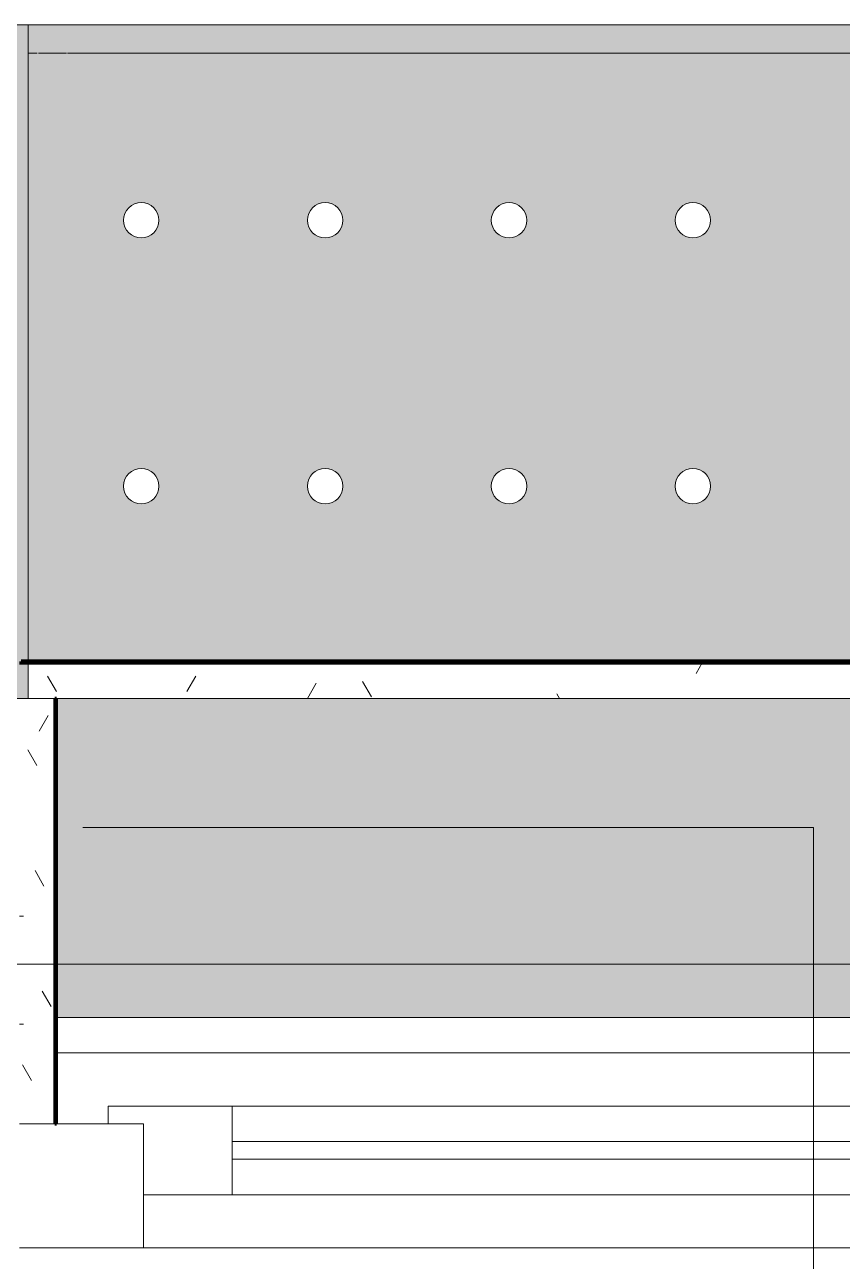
# Model space of a CAD drawing. Header units: millimetres. Extents: x 35157 to 232994, y -8553 to 29000.
# Drawn here: x 81423 to 81884, y 3432 to 4130 of the extents above; entities that cross this region are included whole.
import ezdxf

# ---------------------------------------------------------------- set-up
doc = ezdxf.new("R2010")
doc.units = ezdxf.units.MM
doc.linetypes.add('Осевая', pattern=[3175, 635, -476.25, 1587.5, -476.25])
for name, color, linetype, lineweight in [('A-GLAZ', 7, 'Continuous', 9), ('A-GLAZ-1', 7, 'Continuous', 13), ('A-WALL', 7, 'Continuous', 9), ('A-WALL-IDEN', 7, 'Continuous', 9), ('I-WALL', 7, 'Continuous', 9), ('Оси-2', 7, 'Осевая', 9)]:
    doc.layers.add(name, color=color, linetype=linetype, lineweight=lineweight)
for name, color, linetype, lineweight, true_color in [('A-WALL-1', 7, 'Continuous', 9, 0xc0c0c0), ('I-WALL-19', 7, 'Continuous', 80, 0xffd2ff), ('I-WALL-5', 7, 'Continuous', 9, 0xc0c0c0), ('I-WALL-9', 7, 'Continuous', 80, 0xff80c0), ('Знаки-1', 7, 'Continuous', 9, 0xc1bbaf), ('Знаки-3', 9, 'Continuous', 9, 0x808080), ('Знаки-4', 7, 'Continuous', 9, 0xaba79f), ('Знаки-5', 7, 'Continuous', 9, 0xd1cabb), ('Знаки-6', 7, 'Continuous', 9, 0xccc5b7), ('Знаки-7', 7, 'Continuous', 9, 0xd5cdbe), ('Знаки-8', 7, 'Continuous', 9, 0xd4ccbd)]:
    doc.layers.add(name, color=color, linetype=linetype, lineweight=lineweight, true_color=true_color)
doc.layers.add('Знаки-2', color=7, linetype='Continuous', lineweight=9, transparency=0.5)
pattern_1 = [(0, (0, 0), (121.92, 30.48), [10.058, -81.382, 10.058, -81.382, -487.68]), (0, (0, 0), (121.92, 30.48), [-182.88, 10.058, -172.822, 10.058, -81.382, -213.36]), (0, (0, 0), (121.92, 30.48), [-457.2, 10.058, -50.902, 10.058, -142.342]), (120, (45.72, 15.24), (-87.356454, 90.345817), [10.058, -81.382, 10.058, -81.382, -487.68]), (120, (45.72, 15.24), (-87.356454, 90.345817), [-182.88, 10.058, -172.822, 10.058, -81.382, -213.36]), (120, (45.72, 15.24), (-87.356454, 90.345817), [-457.2, 10.058, -50.902, 10.058, -142.342]), (240, (60.96, 76.2), (-34.563546, -120.825817), [10.058, -81.382, 10.058, -81.382, -487.68]), (240, (60.96, 76.2), (-34.563546, -120.825817), [-182.88, 10.058, -172.822, 10.058, -81.382, -213.36]), (240, (60.96, 76.2), (-34.563546, -120.825817), [-457.2, 10.058, -50.902, 10.058, -142.342])]

# ---------------------------------------------------------------- blocks, each defined once
blk = doc.blocks.new('120_Окно_СКБ_2Ст - 120_Окно_СКБ_2Ст 2700х2500 _мал створка слева_-22808065-План отделки стен 2 этажа в осях 12-23')
at = {"layer": 'A-GLAZ'}
for p, q in [((1350, -5), (-1350, -5)), ((-400, -55), (1230, -55)), ((1230, -65), (-400, -65)), ((1300, -75), (1330, -75))]:
    blk.add_line(p, q, dxfattribs=at)
at = {"layer": 'A-GLAZ-1'}
for p, q in [((1280, -75), (1280, -5)), ((1280, -5), (1350, -5)), ((1280, -35), (-450, -35)), ((1230, -85), (1230, -35)), ((1280, -75), (1280, -35)), ((1350, -75), (1280, -75)), ((1300, -75), (1280, -75)), ((1300, -85), (1300, -75)), ((-470, -85), (1300, -85)), ((1300, -85), (-470, -85))]:
    blk.add_line(p, q, dxfattribs=at)
blk = doc.blocks.new('Зашивка радиатора_ с перфорацией М4 - Зашивка радиатора_ с перфорацией М4-30943701-План отделки стен 2 этажа в осях 12-23')
at = {"layer": 'Знаки-2'}
for points in [[(1994.17, 380), (-370, 380), (-370, 200.06), (2290, 200.06), (2290, 380)], [(2305, -163.94), (-430, -163.94), (-430, -179.94), (2305, -179.94), (2305, -166.58)], [(1891.34, -163.94), (1881, -163.94), (1881.68, -179.94), (1921, -179.94), (1920.32, -163.94), (1892.34, -163.94)], [(1896, -163.94), (1881, -163.94), (1881.68, -179.94), (1921, -179.94), (1920.32, -163.94), (1898.41, -163.94)], [(1908.07, -163.94), (1891, -163.94), (1891.34, -179.94), (1911, -179.94), (1910.66, -163.94), (1909.66, -163.94)], [(1891.34, -163.94), (1891, -163.94), (1891.34, -179.94), (1911, -179.94), (1910.66, -163.94), (1892.34, -163.94)], [(1981, -163.94), (1981.68, -179.94), (2021, -179.94), (2020.32, -163.94), (1981.68, -163.94)], [(1981, -163.94), (1981.68, -179.94), (2021, -179.94), (2020.32, -163.94), (1981.68, -163.94)], [(2001, -163.94), (1991, -163.94), (1991.34, -179.94), (2011, -179.94), (2010.66, -163.94), (2003.59, -163.94)], [(1991.34, -163.94), (1991, -163.94), (1991.34, -179.94), (2011, -179.94), (2010.66, -163.94), (1992.34, -163.94)], [(2086.86, -163.94), (2081, -163.94), (2081.68, -179.94), (2121, -179.94), (2120.32, -163.94), (2091, -163.94)], [(2081, -163.94), (2081.68, -179.94), (2121, -179.94), (2120.32, -163.94), (2081.68, -163.94)], [(2091.34, -163.94), (2091, -163.94), (2091.34, -179.94), (2111, -179.94), (2110.66, -163.94), (2092.34, -163.94)], [(2093.93, -163.94), (2091, -163.94), (2091.34, -179.94), (2111, -179.94), (2110.66, -163.94), (2095.82, -163.94)], [(2206, -163.94), (2181, -163.94), (2181.71, -179.94), (2221, -179.94), (2220.32, -163.94), (2206.18, -163.94)], [(2215.14, -163.94), (2181, -163.94), (2181.71, -179.94), (2221, -179.94), (2220.32, -163.94), (2216.73, -163.94)], [(2200.18, -163.94), (2191, -164.74), (2191.34, -179.94), (2211, -179.94), (2210.66, -163.94), (2201, -163.94)], [(2192.34, -163.94), (2191, -164.74), (2191.34, -179.94), (2211, -179.94), (2210.66, -163.94), (2193.93, -163.94)]]:
    blk.add_hatch(color=256, dxfattribs=at).paths.add_polyline_path(points)
h = blk.add_hatch(color=256, dxfattribs=at)
h.paths.add_polyline_path([(1994.17, 180), (-430, 180), (-430, -179.94), (2305, -179.94), (2305, 180)])
h.paths.add_polyline_path([(2033.74, 90.35), (2038.74, 89.02), (2042.4, 85.35), (2043.74, 80.35), (2042.4, 75.35), (2038.74, 71.69), (2033.74, 70.35), (2028.74, 71.69), (2025.08, 75.35), (2023.74, 80.35), (2025.08, 85.35), (2028.74, 89.02), (2031.15, 90.01)])
h.paths.add_polyline_path([(1514.99, 90.35), (1519.99, 89.02), (1523.65, 85.35), (1524.99, 80.35), (1523.65, 75.35), (1519.99, 71.69), (1514.99, 70.35), (1509.99, 71.69), (1506.33, 75.35), (1504.99, 80.35), (1506.33, 85.35), (1509.99, 89.02), (1512.4, 90.01)])
h.paths.add_polyline_path([(2241.24, 90.35), (2246.24, 89.02), (2249.9, 85.35), (2251.24, 80.35), (2249.9, 75.35), (2246.24, 71.69), (2241.24, 70.35), (2236.24, 71.69), (2232.58, 75.35), (2231.24, 80.35), (2232.58, 85.35), (2236.24, 89.02), (2238.65, 90.01)])
h.paths.add_polyline_path([(2137.49, 90.35), (2142.49, 89.02), (2146.15, 85.35), (2147.49, 80.35), (2146.15, 75.35), (2142.49, 71.69), (2137.49, 70.35), (2132.49, 71.69), (2128.83, 75.35), (2127.49, 80.35), (2128.83, 85.35), (2132.49, 89.02), (2134.9, 90.01)])
h.paths.add_polyline_path([(1929.99, 90.35), (1934.99, 89.02), (1938.65, 85.35), (1939.99, 80.35), (1938.65, 75.35), (1934.99, 71.69), (1929.99, 70.35), (1924.99, 71.69), (1921.33, 75.35), (1919.99, 80.35), (1921.33, 85.35), (1924.99, 89.02), (1927.4, 90.01)])
h.paths.add_polyline_path([(1618.74, 90.35), (1623.74, 89.02), (1627.4, 85.35), (1628.74, 80.35), (1627.4, 75.35), (1623.74, 71.69), (1618.74, 70.35), (1613.74, 71.69), (1610.08, 75.35), (1608.74, 80.35), (1610.08, 85.35), (1613.74, 89.02), (1616.15, 90.01)])
h.paths.add_polyline_path([(1722.49, 90.35), (1727.49, 89.02), (1731.15, 85.35), (1732.49, 80.35), (1731.15, 75.35), (1727.49, 71.69), (1722.49, 70.35), (1717.49, 71.69), (1713.83, 75.35), (1712.49, 80.35), (1713.83, 85.35), (1717.49, 89.02), (1719.9, 90.01)])
h.paths.add_polyline_path([(1826.24, 90.35), (1831.24, 89.02), (1834.9, 85.35), (1836.24, 80.35), (1834.9, 75.35), (1831.24, 71.69), (1826.24, 70.35), (1821.24, 71.69), (1817.58, 75.35), (1816.24, 80.35), (1817.58, 85.35), (1821.24, 89.02), (1823.65, 90.01)])
h.paths.add_polyline_path([(788.74, 90.35), (793.74, 89.02), (797.4, 85.35), (798.74, 80.35), (797.4, 75.35), (793.74, 71.69), (788.74, 70.35), (783.74, 71.69), (780.08, 75.35), (778.74, 80.35), (780.08, 85.35), (783.74, 89.02), (786.15, 90.01)])
h.paths.add_polyline_path([(269.99, 90.35), (274.99, 89.02), (278.65, 85.35), (279.99, 80.35), (278.65, 75.35), (274.99, 71.69), (269.99, 70.35), (264.99, 71.69), (261.33, 75.35), (259.99, 80.35), (261.33, 85.35), (264.99, 89.02), (267.4, 90.01)])
h.paths.add_polyline_path([(166.24, 90.35), (171.24, 89.02), (174.9, 85.35), (176.24, 80.35), (174.9, 75.35), (171.24, 71.69), (166.24, 70.35), (161.24, 71.69), (157.58, 75.35), (156.24, 80.35), (157.58, 85.35), (161.24, 89.02), (163.65, 90.01)])
h.paths.add_polyline_path([(684.99, 90.35), (689.99, 89.02), (693.65, 85.35), (694.99, 80.35), (693.65, 75.35), (689.99, 71.69), (684.99, 70.35), (679.99, 71.69), (676.33, 75.35), (674.99, 80.35), (676.33, 85.35), (679.99, 89.02), (682.4, 90.01)])
h.paths.add_polyline_path([(581.24, 90.35), (586.24, 89.02), (589.9, 85.35), (591.24, 80.35), (589.9, 75.35), (586.24, 71.69), (581.24, 70.35), (576.24, 71.69), (572.58, 75.35), (571.24, 80.35), (572.58, 85.35), (576.24, 89.02), (578.65, 90.01)])
h.paths.add_polyline_path([(996.24, 90.35), (1001.24, 89.02), (1004.9, 85.35), (1006.24, 80.35), (1004.9, 75.35), (1001.24, 71.69), (996.24, 70.35), (991.24, 71.69), (987.58, 75.35), (986.24, 80.35), (987.58, 85.35), (991.24, 89.02), (993.65, 90.01)])
h.paths.add_polyline_path([(892.49, 90.35), (897.49, 89.02), (901.15, 85.35), (902.49, 80.35), (901.15, 75.35), (897.49, 71.69), (892.49, 70.35), (887.49, 71.69), (883.83, 75.35), (882.49, 80.35), (883.83, 85.35), (887.49, 89.02), (889.9, 90.01)])
h.paths.add_polyline_path([(477.49, 90.35), (482.49, 89.02), (486.15, 85.35), (487.49, 80.35), (486.15, 75.35), (482.49, 71.69), (477.49, 70.35), (472.49, 71.69), (468.83, 75.35), (467.49, 80.35), (468.83, 85.35), (472.49, 89.02), (474.9, 90.01)])
h.paths.add_polyline_path([(373.74, 90.35), (378.74, 89.02), (382.4, 85.35), (383.74, 80.35), (382.4, 75.35), (378.74, 71.69), (373.74, 70.35), (368.74, 71.69), (365.08, 75.35), (363.74, 80.35), (365.08, 85.35), (368.74, 89.02), (371.15, 90.01)])
h.paths.add_polyline_path([(1411.24, 90.35), (1416.24, 89.02), (1419.9, 85.35), (1421.24, 80.35), (1419.9, 75.35), (1416.24, 71.69), (1411.24, 70.35), (1406.24, 71.69), (1402.58, 75.35), (1401.24, 80.35), (1402.58, 85.35), (1406.24, 89.02), (1408.65, 90.01)])
h.paths.add_polyline_path([(1307.49, 90.35), (1312.49, 89.02), (1316.15, 85.35), (1317.49, 80.35), (1316.15, 75.35), (1312.49, 71.69), (1307.49, 70.35), (1302.49, 71.69), (1298.83, 75.35), (1297.49, 80.35), (1298.83, 85.35), (1302.49, 89.02), (1304.9, 90.01)])
h.paths.add_polyline_path([(1099.99, 90.35), (1104.99, 89.02), (1108.65, 85.35), (1109.99, 80.35), (1108.65, 75.35), (1104.99, 71.69), (1099.99, 70.35), (1094.99, 71.69), (1091.33, 75.35), (1089.99, 80.35), (1091.33, 85.35), (1094.99, 89.02), (1097.4, 90.01)])
h.paths.add_polyline_path([(1203.74, 90.35), (1208.74, 89.02), (1212.4, 85.35), (1213.74, 80.35), (1212.4, 75.35), (1208.74, 71.69), (1203.74, 70.35), (1198.74, 71.69), (1195.08, 75.35), (1193.74, 80.35), (1195.08, 85.35), (1198.74, 89.02), (1201.15, 90.01)])
h.paths.add_polyline_path([(62.49, 90.35), (67.49, 89.02), (71.15, 85.35), (72.49, 80.35), (71.15, 75.35), (67.49, 71.69), (62.49, 70.35), (57.49, 71.69), (53.83, 75.35), (52.49, 80.35), (53.83, 85.35), (57.49, 89.02), (59.9, 90.01)])
h.paths.add_polyline_path([(-248.76, 90.35), (-243.76, 89.02), (-240.1, 85.35), (-238.76, 80.35), (-240.1, 75.35), (-243.76, 71.69), (-248.76, 70.35), (-253.76, 71.69), (-257.42, 75.35), (-258.76, 80.35), (-257.42, 85.35), (-253.76, 89.02), (-251.35, 90.01)])
h.paths.add_polyline_path([(-145.01, 90.35), (-140.01, 89.02), (-136.35, 85.35), (-135.01, 80.35), (-136.35, 75.35), (-140.01, 71.69), (-145.01, 70.35), (-150.01, 71.69), (-153.67, 75.35), (-155.01, 80.35), (-153.67, 85.35), (-150.01, 89.02), (-147.6, 90.01)])
h.paths.add_polyline_path([(-41.26, 90.35), (-36.26, 89.02), (-32.6, 85.35), (-31.26, 80.35), (-32.6, 75.35), (-36.26, 71.69), (-41.26, 70.35), (-46.26, 71.69), (-49.92, 75.35), (-51.26, 80.35), (-49.92, 85.35), (-46.26, 89.02), (-43.85, 90.01)])
h.paths.add_polyline_path([(-352.51, 90.35), (-347.51, 89.02), (-343.85, 85.35), (-342.51, 80.35), (-343.85, 75.35), (-347.51, 71.69), (-352.51, 70.35), (-357.51, 71.69), (-361.17, 75.35), (-362.51, 80.35), (-361.17, 85.35), (-357.51, 89.02), (-355.1, 90.01)])
h.paths.add_polyline_path([(1411.24, -59.65), (1416.24, -60.98), (1419.9, -64.65), (1421.24, -69.65), (1419.9, -74.65), (1416.24, -78.31), (1411.24, -79.65), (1406.24, -78.31), (1402.58, -74.65), (1401.24, -69.65), (1402.58, -64.65), (1406.24, -60.98), (1408.65, -59.99)])
h.paths.add_polyline_path([(1618.74, -59.65), (1623.74, -60.98), (1627.4, -64.65), (1628.74, -69.65), (1627.4, -74.65), (1623.74, -78.31), (1618.74, -79.65), (1613.74, -78.31), (1610.08, -74.65), (1608.74, -69.65), (1610.08, -64.65), (1613.74, -60.98), (1616.15, -59.99)])
h.paths.add_polyline_path([(1826.24, -59.65), (1831.24, -60.98), (1834.9, -64.65), (1836.24, -69.65), (1834.9, -74.65), (1831.24, -78.31), (1826.24, -79.65), (1821.24, -78.31), (1817.58, -74.65), (1816.24, -69.65), (1817.58, -64.65), (1821.24, -60.98), (1823.65, -59.99)])
h.paths.add_polyline_path([(1722.49, -59.65), (1727.49, -60.98), (1731.15, -64.65), (1732.49, -69.65), (1731.15, -74.65), (1727.49, -78.31), (1722.49, -79.65), (1717.49, -78.31), (1713.83, -74.65), (1712.49, -69.65), (1713.83, -64.65), (1717.49, -60.98), (1719.9, -59.99)])
h.paths.add_polyline_path([(2241.24, -59.65), (2246.24, -60.98), (2249.9, -64.65), (2251.24, -69.65), (2249.9, -74.65), (2246.24, -78.31), (2241.24, -79.65), (2236.24, -78.31), (2232.58, -74.65), (2231.24, -69.65), (2232.58, -64.65), (2236.24, -60.98), (2238.65, -59.99)])
h.paths.add_polyline_path([(1514.99, -59.65), (1519.99, -60.98), (1523.65, -64.65), (1524.99, -69.65), (1523.65, -74.65), (1519.99, -78.31), (1514.99, -79.65), (1509.99, -78.31), (1506.33, -74.65), (1504.99, -69.65), (1506.33, -64.65), (1509.99, -60.98), (1512.4, -59.99)])
h.paths.add_polyline_path([(1929.99, -59.65), (1934.99, -60.98), (1938.65, -64.65), (1939.99, -69.65), (1938.65, -74.65), (1934.99, -78.31), (1929.99, -79.65), (1924.99, -78.31), (1921.33, -74.65), (1919.99, -69.65), (1921.33, -64.65), (1924.99, -60.98), (1927.4, -59.99)])
h.paths.add_polyline_path([(2033.74, -59.65), (2038.74, -60.98), (2042.4, -64.65), (2043.74, -69.65), (2042.4, -74.65), (2038.74, -78.31), (2033.74, -79.65), (2028.74, -78.31), (2025.08, -74.65), (2023.74, -69.65), (2025.08, -64.65), (2028.74, -60.98), (2031.15, -59.99)])
h.paths.add_polyline_path([(2137.49, -59.65), (2142.49, -60.98), (2146.15, -64.65), (2147.49, -69.65), (2146.15, -74.65), (2142.49, -78.31), (2137.49, -79.65), (2132.49, -78.31), (2128.83, -74.65), (2127.49, -69.65), (2128.83, -64.65), (2132.49, -60.98), (2134.9, -59.99)])
h.paths.add_polyline_path([(684.99, -59.65), (689.99, -60.98), (693.65, -64.65), (694.99, -69.65), (693.65, -74.65), (689.99, -78.31), (684.99, -79.65), (679.99, -78.31), (676.33, -74.65), (674.99, -69.65), (676.33, -64.65), (679.99, -60.98), (682.4, -59.99)])
h.paths.add_polyline_path([(62.49, -59.65), (67.49, -60.98), (71.15, -64.65), (72.49, -69.65), (71.15, -74.65), (67.49, -78.31), (62.49, -79.65), (57.49, -78.31), (53.83, -74.65), (52.49, -69.65), (53.83, -64.65), (57.49, -60.98), (59.9, -59.99)])
h.paths.add_polyline_path([(373.74, -59.65), (378.74, -60.98), (382.4, -64.65), (383.74, -69.65), (382.4, -74.65), (378.74, -78.31), (373.74, -79.65), (368.74, -78.31), (365.08, -74.65), (363.74, -69.65), (365.08, -64.65), (368.74, -60.98), (371.15, -59.99)])
h.paths.add_polyline_path([(1203.74, -59.65), (1208.74, -60.98), (1212.4, -64.65), (1213.74, -69.65), (1212.4, -74.65), (1208.74, -78.31), (1203.74, -79.65), (1198.74, -78.31), (1195.08, -74.65), (1193.74, -69.65), (1195.08, -64.65), (1198.74, -60.98), (1201.15, -59.99)])
h.paths.add_polyline_path([(996.24, -59.65), (1001.24, -60.98), (1004.9, -64.65), (1006.24, -69.65), (1004.9, -74.65), (1001.24, -78.31), (996.24, -79.65), (991.24, -78.31), (987.58, -74.65), (986.24, -69.65), (987.58, -64.65), (991.24, -60.98), (993.65, -59.99)])
h.paths.add_polyline_path([(892.49, -59.65), (897.49, -60.98), (901.15, -64.65), (902.49, -69.65), (901.15, -74.65), (897.49, -78.31), (892.49, -79.65), (887.49, -78.31), (883.83, -74.65), (882.49, -69.65), (883.83, -64.65), (887.49, -60.98), (889.9, -59.99)])
h.paths.add_polyline_path([(166.24, -59.65), (171.24, -60.98), (174.9, -64.65), (176.24, -69.65), (174.9, -74.65), (171.24, -78.31), (166.24, -79.65), (161.24, -78.31), (157.58, -74.65), (156.24, -69.65), (157.58, -64.65), (161.24, -60.98), (163.65, -59.99)])
h.paths.add_polyline_path([(788.74, -59.65), (793.74, -60.98), (797.4, -64.65), (798.74, -69.65), (797.4, -74.65), (793.74, -78.31), (788.74, -79.65), (783.74, -78.31), (780.08, -74.65), (778.74, -69.65), (780.08, -64.65), (783.74, -60.98), (786.15, -59.99)])
h.paths.add_polyline_path([(1307.49, -59.65), (1312.49, -60.98), (1316.15, -64.65), (1317.49, -69.65), (1316.15, -74.65), (1312.49, -78.31), (1307.49, -79.65), (1302.49, -78.31), (1298.83, -74.65), (1297.49, -69.65), (1298.83, -64.65), (1302.49, -60.98), (1304.9, -59.99)])
h.paths.add_polyline_path([(1099.99, -59.65), (1104.99, -60.98), (1108.65, -64.65), (1109.99, -69.65), (1108.65, -74.65), (1104.99, -78.31), (1099.99, -79.65), (1094.99, -78.31), (1091.33, -74.65), (1089.99, -69.65), (1091.33, -64.65), (1094.99, -60.98), (1097.4, -59.99)])
h.paths.add_polyline_path([(581.24, -59.65), (586.24, -60.98), (589.9, -64.65), (591.24, -69.65), (589.9, -74.65), (586.24, -78.31), (581.24, -79.65), (576.24, -78.31), (572.58, -74.65), (571.24, -69.65), (572.58, -64.65), (576.24, -60.98), (578.65, -59.99)])
h.paths.add_polyline_path([(477.49, -59.65), (482.49, -60.98), (486.15, -64.65), (487.49, -69.65), (486.15, -74.65), (482.49, -78.31), (477.49, -79.65), (472.49, -78.31), (468.83, -74.65), (467.49, -69.65), (468.83, -64.65), (472.49, -60.98), (474.9, -59.99)])
h.paths.add_polyline_path([(269.99, -59.65), (274.99, -60.98), (278.65, -64.65), (279.99, -69.65), (278.65, -74.65), (274.99, -78.31), (269.99, -79.65), (264.99, -78.31), (261.33, -74.65), (259.99, -69.65), (261.33, -64.65), (264.99, -60.98), (267.4, -59.99)])
h.paths.add_polyline_path([(-41.26, -59.65), (-36.26, -60.98), (-32.6, -64.65), (-31.26, -69.65), (-32.6, -74.65), (-36.26, -78.31), (-41.26, -79.65), (-46.26, -78.31), (-49.92, -74.65), (-51.26, -69.65), (-49.92, -64.65), (-46.26, -60.98), (-43.85, -59.99)])
h.paths.add_polyline_path([(-352.51, -59.65), (-347.51, -60.98), (-343.85, -64.65), (-342.51, -69.65), (-343.85, -74.65), (-347.51, -78.31), (-352.51, -79.65), (-357.51, -78.31), (-361.17, -74.65), (-362.51, -69.65), (-361.17, -64.65), (-357.51, -60.98), (-355.1, -59.99)])
h.paths.add_polyline_path([(-248.76, -59.65), (-243.76, -60.98), (-240.1, -64.65), (-238.76, -69.65), (-240.1, -74.65), (-243.76, -78.31), (-248.76, -79.65), (-253.76, -78.31), (-257.42, -74.65), (-258.76, -69.65), (-257.42, -64.65), (-253.76, -60.98), (-251.35, -59.99)])
h.paths.add_polyline_path([(-145.01, -59.65), (-140.01, -60.98), (-136.35, -64.65), (-135.01, -69.65), (-136.35, -74.65), (-140.01, -78.31), (-145.01, -79.65), (-150.01, -78.31), (-153.67, -74.65), (-155.01, -69.65), (-153.67, -64.65), (-150.01, -60.98), (-147.6, -59.99)])
at = {"layer": 'Знаки-1'}
for p, q in [((2305.01, 180), (-430, 180)), ((-430, 180), (2305.01, 180)), ((1881, -163.94), (1821, -163.94)), ((1881, -163.94), (1891, -163.94)), ((1891, -163.94), (1881, -163.94)), ((1891, -163.94), (1911, -163.94)), ((1911, -163.94), (1891, -163.94)), ((1911, -163.94), (1921, -163.94)), ((1921, -163.94), (1911, -163.94)), ((1981, -163.94), (1921, -163.94)), ((1981, -163.94), (2021, -163.94)), ((2021, -163.94), (1981, -163.94)), ((2081, -163.94), (2021, -163.94)), ((2081, -163.94), (2117.53, -163.94)), ((2117.53, -163.94), (2081, -163.94)), ((2118.32, -163.94), (2121, -163.94)), ((2121, -163.94), (2118.32, -163.94)), ((2181, -163.94), (2121, -163.94)), ((2181, -163.94), (2183.61, -163.94)), ((2183.61, -163.94), (2181, -163.94)), ((2183.68, -163.94), (2191, -163.94)), ((2191, -163.94), (2183.68, -163.94)), ((2191, -163.94), (2200.17, -163.94)), ((2200.17, -163.94), (2191, -163.94)), ((2201, -163.94), (2211, -163.94)), ((2211, -163.94), (2201, -163.94)), ((2211, -163.94), (2221, -163.94)), ((2221, -163.94), (2211, -163.94)), ((2282.94, -163.94), (2221, -163.94)), ((2299.18, -163.94), (2283.51, -163.94)), ((2305, -163.94), (2300.01, -163.94)), ((1821, -179.94), (1881, -179.94)), ((1881, -179.94), (1891, -179.94)), ((1891, -179.94), (1881, -179.94)), ((1891, -179.94), (1911, -179.94)), ((1911, -179.94), (1891, -179.94)), ((1911, -179.94), (1921, -179.94)), ((1921, -179.94), (1911, -179.94)), ((1921, -179.94), (1981, -179.94)), ((1981, -179.94), (2021, -179.94)), ((2021, -179.94), (1981, -179.94)), ((2021, -179.94), (2081, -179.94)), ((2081, -179.94), (2121, -179.94)), ((2121, -179.94), (2081, -179.94)), ((2121, -179.94), (2181, -179.94)), ((2181, -179.94), (2191, -179.94)), ((2191, -179.94), (2181, -179.94)), ((2191, -179.94), (2211, -179.94)), ((2211, -179.94), (2191, -179.94)), ((2211, -179.94), (2221, -179.94)), ((2221, -179.94), (2211, -179.94)), ((2221, -179.94), (2305, -179.94))]:
    blk.add_line(p, q, dxfattribs=at)
at = {"layer": 'Знаки-3'}
for p, q in [((2290, 380), (-370, 380)), ((-430, 180), (2305.01, 180)), ((2305.01, 180), (-430, 180)), ((-430, -179.94), (2305, -179.94))]:
    blk.add_line(p, q, dxfattribs=at)
for centre, start, end in [((1929.99, 80.35), 0, 180), ((2033.74, 80.35), 0, 180), ((2137.49, 80.35), 0, 180), ((2241.24, 80.35), 0, 180), ((1929.99, 80.35), 180, 0), ((2033.74, 80.35), 180, 0), ((2137.49, 80.35), 180, 0), ((2241.24, 80.35), 180, 0), ((1929.99, -69.65), 0, 180), ((2033.74, -69.65), 0, 180), ((2137.49, -69.65), 0, 180), ((2241.24, -69.65), 0, 180), ((1929.99, -69.65), 180, 0), ((2033.74, -69.65), 180, 0), ((2137.49, -69.65), 180, 0), ((2241.24, -69.65), 180, 0)]:
    blk.add_arc(centre, 10, start, end, dxfattribs=at)
at = {"layer": 'Знаки-4'}
for p, q in [((-370, 380), (2290, 380)), ((-384.53, -163.94), (2282.94, -163.94)), ((2283.51, -163.94), (2299.18, -163.94)), ((2300.01, -163.94), (2305, -163.94)), ((2305, -179.94), (-430, -179.94)), ((2305, -179.94), (-430, -179.94))]:
    blk.add_line(p, q, dxfattribs=at)
for centre, start, end in [((1929.99, 80.35), 0, 180), ((2033.74, 80.35), 0, 180), ((2137.49, 80.35), 0, 180), ((2241.24, 80.35), 0, 180), ((1929.99, 80.35), 180, 360), ((2033.74, 80.35), 180, 360), ((2137.49, 80.35), 180, 360), ((2241.24, 80.35), 180, 360), ((1929.99, -69.65), 0, 180), ((2033.74, -69.65), 0, 180), ((2137.49, -69.65), 0, 180), ((2241.24, -69.65), 0, 180), ((1929.99, -69.65), 180, 360), ((2033.74, -69.65), 180, 360), ((2137.49, -69.65), 180, 360), ((2241.24, -69.65), 180, 360)]:
    blk.add_arc(centre, 10, start, end, dxfattribs=at)
at = {"layer": 'Знаки-5'}
for p, q in [((1891, -163.94), (1881.68, -163.94)), ((1891, -163.94), (1895.81, -163.94)), ((1895.81, -163.94), (1891, -163.94)), ((1896, -163.94), (1906, -163.94)), ((1906, -163.94), (1896, -163.94)), ((1906.19, -163.94), (1911, -163.94)), ((1908.07, -163.94), (1906.19, -163.94)), ((1911, -163.94), (1908.07, -163.94)), ((1920.32, -163.94), (1911, -163.94)), ((1991, -163.94), (1981.68, -163.94)), ((1991, -163.94), (1993.93, -163.94)), ((1995.81, -163.94), (1991, -163.94)), ((1993.93, -163.94), (1995.81, -163.94)), ((1996, -163.94), (2006, -163.94)), ((2006, -163.94), (1996, -163.94)), ((2006.19, -163.94), (2011, -163.94)), ((2011, -163.94), (2006.19, -163.94)), ((2020.32, -163.94), (2011, -163.94)), ((2091, -163.94), (2081.68, -163.94)), ((2092.28, -163.94), (2095.82, -163.94)), ((2095.82, -163.94), (2092.28, -163.94)), ((2096, -163.94), (2106, -163.94)), ((2106, -163.94), (2096, -163.94)), ((2106.18, -163.94), (2109.72, -163.94)), ((2109.72, -163.94), (2106.18, -163.94)), ((2117.42, -163.94), (2111, -163.94)), ((2120.32, -163.94), (2118.32, -163.94)), ((2183.63, -163.94), (2181.71, -163.94)), ((2191, -163.94), (2183.68, -163.94)), ((2191, -163.94), (2193.93, -163.94)), ((2195.81, -163.94), (2191, -163.94)), ((2193.93, -163.94), (2195.81, -163.94)), ((2196, -163.94), (2200.17, -163.94)), ((2198.41, -163.94), (2196, -163.94)), ((2200.17, -163.94), (2198.41, -163.94)), ((2201, -163.94), (2206, -163.94)), ((2206, -163.94), (2201, -163.94)), ((2206.19, -163.94), (2210.66, -163.94)), ((2208.07, -163.94), (2206.19, -163.94)), ((2211, -163.94), (2208.07, -163.94)), ((2210.66, -163.94), (2211, -163.94)), ((2220.32, -163.94), (2211, -163.94)), ((1881.68, -179.94), (1891, -179.94)), ((1891, -179.94), (1895.81, -179.94)), ((1895.81, -179.94), (1891, -179.94)), ((1896, -179.94), (1906, -179.94)), ((1906, -179.94), (1896, -179.94)), ((1906.19, -179.94), (1911, -179.94)), ((1911, -179.94), (1906.19, -179.94)), ((1911, -179.94), (1920.32, -179.94)), ((1981.68, -179.94), (1991, -179.94)), ((1991, -179.94), (1995.81, -179.94)), ((1995.81, -179.94), (1991, -179.94)), ((1996, -179.94), (2006, -179.94)), ((2006, -179.94), (1996, -179.94)), ((2006.19, -179.94), (2011, -179.94)), ((2011, -179.94), (2006.19, -179.94)), ((2011, -179.94), (2020.32, -179.94)), ((2081.68, -179.94), (2091, -179.94)), ((2092.28, -179.94), (2095.82, -179.94)), ((2095.82, -179.94), (2092.28, -179.94)), ((2096, -179.94), (2106, -179.94)), ((2106, -179.94), (2096, -179.94)), ((2106.18, -179.94), (2109.72, -179.94)), ((2109.72, -179.94), (2106.18, -179.94)), ((2111, -179.94), (2120.32, -179.94)), ((2181.71, -179.94), (2191, -179.94)), ((2191, -179.94), (2195.81, -179.94)), ((2195.81, -179.94), (2191, -179.94)), ((2196, -179.94), (2206, -179.94)), ((2206, -179.94), (2196, -179.94)), ((2206.19, -179.94), (2211, -179.94)), ((2211, -179.94), (2206.19, -179.94)), ((2211, -179.94), (2220.32, -179.94))]:
    blk.add_line(p, q, dxfattribs=at)
at = {"layer": 'Знаки-6'}
for p, q in [((1881, -163.94), (1891, -163.94)), ((1891, -163.94), (1881, -163.94)), ((1892.28, -163.94), (1895.82, -163.94)), ((1895.82, -163.94), (1892.28, -163.94)), ((1896, -163.94), (1906, -163.94)), ((1906, -163.94), (1896, -163.94)), ((1906.18, -163.94), (1909.72, -163.94)), ((1909.72, -163.94), (1906.18, -163.94)), ((1911, -163.94), (1921, -163.94)), ((1921, -163.94), (1911, -163.94)), ((1981, -163.94), (1986.86, -163.94)), ((1991, -163.94), (1981, -163.94)), ((1986.86, -163.94), (1991, -163.94)), ((1991, -163.94), (1995.81, -163.94)), ((1991.34, -163.94), (1991, -163.94)), ((1995.81, -163.94), (1991.34, -163.94)), ((1996, -163.94), (2006, -163.94)), ((2006, -163.94), (1996, -163.94)), ((2006.19, -163.94), (2011, -163.94)), ((2008.07, -163.94), (2006.19, -163.94)), ((2011, -163.94), (2008.07, -163.94)), ((2011, -163.94), (2021, -163.94)), ((2021, -163.94), (2011, -163.94)), ((2081, -163.94), (2091, -163.94)), ((2091, -163.94), (2081, -163.94)), ((2091, -163.94), (2095.81, -163.94)), ((2095.81, -163.94), (2091, -163.94)), ((2096, -163.94), (2106, -163.94)), ((2106, -163.94), (2096, -163.94)), ((2106.19, -163.94), (2111, -163.94)), ((2111, -163.94), (2106.19, -163.94)), ((2111, -163.94), (2117.53, -163.94)), ((2117.53, -163.94), (2111, -163.94)), ((2118.32, -163.94), (2121, -163.94)), ((2120.32, -163.94), (2118.32, -163.94)), ((2121, -163.94), (2120.32, -163.94)), ((2181, -163.94), (2181.68, -163.94)), ((2181.68, -163.94), (2181, -163.94)), ((2181.7, -163.94), (2183.61, -163.94)), ((2183.61, -163.94), (2181.7, -163.94)), ((2183.68, -163.94), (2191, -163.94)), ((2191, -163.94), (2183.68, -163.94)), ((2192.28, -163.94), (2195.82, -163.94)), ((2195.82, -163.94), (2192.28, -163.94)), ((2196, -163.94), (2200.17, -163.94)), ((2200.17, -163.94), (2196, -163.94)), ((2201, -163.94), (2206, -163.94)), ((2206, -163.94), (2201, -163.94)), ((2206.18, -163.94), (2209.72, -163.94)), ((2209.72, -163.94), (2206.18, -163.94)), ((2211, -163.94), (2221, -163.94)), ((2221, -163.94), (2211, -163.94)), ((1881, -179.94), (1881.68, -179.94)), ((1886.86, -179.94), (1881, -179.94)), ((1881.68, -179.94), (1891, -179.94)), ((1891, -179.94), (1886.86, -179.94)), ((1892.28, -179.94), (1895.82, -179.94)), ((1895.82, -179.94), (1892.28, -179.94)), ((1896, -179.94), (1906, -179.94)), ((1906, -179.94), (1896, -179.94)), ((1906.18, -179.94), (1909.72, -179.94)), ((1909.72, -179.94), (1906.18, -179.94)), ((1911, -179.94), (1915.14, -179.94)), ((1920.32, -179.94), (1911, -179.94)), ((1915.14, -179.94), (1921, -179.94)), ((1921, -179.94), (1920.32, -179.94)), ((1981, -179.94), (1991, -179.94)), ((1983.68, -179.94), (1981, -179.94)), ((1991, -179.94), (1983.68, -179.94)), ((1991, -179.94), (1995.81, -179.94)), ((1995.81, -179.94), (1991, -179.94)), ((1996, -179.94), (1998.41, -179.94)), ((2001, -179.94), (1996, -179.94)), ((1998.41, -179.94), (2006, -179.94)), ((2003.59, -179.94), (2001, -179.94)), ((2006, -179.94), (2003.59, -179.94)), ((2006.19, -179.94), (2008.07, -179.94)), ((2008.07, -179.94), (2006.19, -179.94)), ((2008.07, -179.94), (2011, -179.94)), ((2010.66, -179.94), (2008.07, -179.94)), ((2011, -179.94), (2010.66, -179.94)), ((2011, -179.94), (2021, -179.94)), ((2015.14, -179.94), (2011, -179.94)), ((2021, -179.94), (2015.14, -179.94)), ((2081, -179.94), (2086.86, -179.94)), ((2091, -179.94), (2081, -179.94)), ((2086.86, -179.94), (2091, -179.94)), ((2091, -179.94), (2093.93, -179.94)), ((2095.81, -179.94), (2091, -179.94)), ((2093.93, -179.94), (2095.81, -179.94)), ((2096, -179.94), (2106, -179.94)), ((2101, -179.94), (2096, -179.94)), ((2106, -179.94), (2101, -179.94)), ((2106.19, -179.94), (2111, -179.94)), ((2111, -179.94), (2106.19, -179.94)), ((2111, -179.94), (2121, -179.94)), ((2121, -179.94), (2111, -179.94)), ((2181, -179.94), (2181.68, -179.94)), ((2181.68, -179.94), (2181, -179.94)), ((2181.7, -179.94), (2191, -179.94)), ((2191, -179.94), (2181.7, -179.94)), ((2192.28, -179.94), (2195.82, -179.94)), ((2195.82, -179.94), (2192.28, -179.94)), ((2196, -179.94), (2206, -179.94)), ((2206, -179.94), (2196, -179.94)), ((2206.18, -179.94), (2209.72, -179.94)), ((2209.72, -179.94), (2206.18, -179.94)), ((2211, -179.94), (2215.14, -179.94)), ((2221, -179.94), (2211, -179.94)), ((2215.14, -179.94), (2221, -179.94))]:
    blk.add_line(p, q, dxfattribs=at)
at = {"layer": 'Знаки-7'}
for p, q in [((1895.82, -163.94), (1892.34, -163.94)), ((1906, -163.94), (1896, -163.94)), ((1909.66, -163.94), (1906.18, -163.94)), ((1993.93, -163.94), (1992.34, -163.94)), ((1995.82, -163.94), (1994.17, -163.94)), ((2006, -163.94), (1996, -163.94)), ((2009.66, -163.94), (2006.18, -163.94)), ((2095.82, -163.94), (2092.34, -163.94)), ((2106, -163.94), (2096, -163.94)), ((2109.66, -163.94), (2106.18, -163.94)), ((2195.82, -163.94), (2192.34, -163.94)), ((2200.18, -163.94), (2196, -163.94)), ((2206, -163.94), (2201, -163.94)), ((2209.66, -163.94), (2206.18, -163.94)), ((1892.34, -179.94), (1895.82, -179.94)), ((1896, -179.94), (1906, -179.94)), ((1906.18, -179.94), (1909.66, -179.94)), ((1992.34, -179.94), (1993.93, -179.94)), ((1994.17, -179.94), (1995.82, -179.94)), ((1996, -179.94), (2006, -179.94)), ((2006.18, -179.94), (2009.66, -179.94)), ((2092.34, -179.94), (2095.82, -179.94)), ((2096, -179.94), (2106, -179.94)), ((2106.18, -179.94), (2109.66, -179.94)), ((2192.34, -179.94), (2195.82, -179.94)), ((2196, -179.94), (2206, -179.94)), ((2206.18, -179.94), (2209.66, -179.94))]:
    blk.add_line(p, q, dxfattribs=at)
at = {"layer": 'Знаки-8'}
for p, q in [((1892.28, -163.94), (1895.82, -163.94)), ((1895.82, -163.94), (1892.28, -163.94)), ((1896, -163.94), (1906, -163.94)), ((1906, -163.94), (1896, -163.94)), ((1906.18, -163.94), (1909.72, -163.94)), ((1909.72, -163.94), (1906.18, -163.94)), ((1992.28, -163.94), (1993.87, -163.94)), ((1993.87, -163.94), (1992.28, -163.94)), ((1994.12, -163.94), (1995.82, -163.94)), ((1995.82, -163.94), (1994.12, -163.94)), ((1996, -163.94), (2006, -163.94)), ((2006, -163.94), (1996, -163.94)), ((2006.18, -163.94), (2009.72, -163.94)), ((2009.72, -163.94), (2006.18, -163.94)), ((2091, -163.94), (2095.81, -163.94)), ((2095.81, -163.94), (2091, -163.94)), ((2096, -163.94), (2106, -163.94)), ((2103.59, -163.94), (2096, -163.94)), ((2106, -163.94), (2103.59, -163.94)), ((2106.19, -163.94), (2111, -163.94)), ((2111, -163.94), (2106.19, -163.94)), ((2181.68, -163.94), (2181.7, -163.94)), ((2181.7, -163.94), (2181.68, -163.94)), ((2192.28, -163.94), (2195.82, -163.94)), ((2195.82, -163.94), (2192.28, -163.94)), ((2196, -163.94), (2200.17, -163.94)), ((2200.17, -163.94), (2196, -163.94)), ((2201, -163.94), (2206, -163.94)), ((2206, -163.94), (2201, -163.94)), ((2206.18, -163.94), (2209.72, -163.94)), ((2209.72, -163.94), (2206.18, -163.94)), ((1892.28, -179.94), (1895.82, -179.94)), ((1895.82, -179.94), (1892.28, -179.94)), ((1896, -179.94), (1906, -179.94)), ((1906, -179.94), (1896, -179.94)), ((1906.18, -179.94), (1909.72, -179.94)), ((1909.72, -179.94), (1906.18, -179.94)), ((1992.28, -179.94), (1993.87, -179.94)), ((1993.87, -179.94), (1992.28, -179.94)), ((1994.12, -179.94), (1995.82, -179.94)), ((1995.82, -179.94), (1994.12, -179.94)), ((1996, -179.94), (2001, -179.94)), ((2006, -179.94), (1996, -179.94)), ((2001, -179.94), (2006, -179.94)), ((2006.18, -179.94), (2009.72, -179.94)), ((2009.72, -179.94), (2006.18, -179.94)), ((2091, -179.94), (2095.81, -179.94)), ((2093.93, -179.94), (2091, -179.94)), ((2095.81, -179.94), (2093.93, -179.94)), ((2096, -179.94), (2106, -179.94)), ((2098.41, -179.94), (2096, -179.94)), ((2106, -179.94), (2098.41, -179.94)), ((2106.19, -179.94), (2111, -179.94)), ((2111, -179.94), (2106.19, -179.94)), ((2181.68, -179.94), (2181.7, -179.94)), ((2181.7, -179.94), (2181.68, -179.94)), ((2192.28, -179.94), (2195.82, -179.94)), ((2195.82, -179.94), (2192.28, -179.94)), ((2196, -179.94), (2201, -179.94)), ((2206, -179.94), (2196, -179.94)), ((2201, -179.94), (2206, -179.94)), ((2206.18, -179.94), (2209.72, -179.94)), ((2209.72, -179.94), (2206.18, -179.94))]:
    blk.add_line(p, q, dxfattribs=at)

msp = doc.modelspace()

# ---------------------------------------------------------------- hatches: boundary and pattern name
at = {"layer": 'I-WALL'}
msp.add_hatch(color=256, dxfattribs=at).paths.add_polyline_path([(81425, 3750), (81425, 4130), (81375, 4130), (81375, 3750)])
h = msp.add_hatch(dxfattribs=at)
h.set_pattern_fill('FP_63', color=256, style=0, pattern_type=2)
h.set_pattern_definition(pattern_1)
h.paths.add_polyline_path([(84180, 3750), (84180, 3770), (81425, 3770), (81425, 3750), (83986.32, 3750)])
h = msp.add_hatch(dxfattribs=at)
h.set_pattern_fill('FP_63', color=256, style=0, pattern_type=2)
h.set_pattern_definition(pattern_1)
h.paths.add_polyline_path([(81420, 3510), (81440, 3510), (81440, 3750), (81420, 3750), (81420, 3591.25)])

# ---------------------------------------------------------------- linework, layer by layer
at = {"layer": 'A-WALL'}
msp.add_line((81425, 3770), (81425, 3750), dxfattribs=at)
at = {"layer": 'A-WALL-1'}
msp.add_line((81440, 3550), (84100, 3550), dxfattribs=at)
at = {"layer": 'A-WALL-IDEN'}
for p, q in [((81455.7, 3677.19), (81868, 3677.19)), ((81868, 3677.19), (81868, 3161.92))]:
    msp.add_line(p, q, dxfattribs=at)
at = {"layer": 'I-WALL-19'}
for p, q in [((81441, 3750), (81440, 3750)), ((81440, 3750), (81440, 3510)), ((81441, 3510), (81441, 3750)), ((81440, 3510), (81441, 3510))]:
    msp.add_line(p, q, dxfattribs=at)
at = {"layer": 'I-WALL-5'}
for p, q in [((81425, 4130), (80350, 4130)), ((81425, 3770), (81425, 4130)), ((81350, 3750), (84180, 3750)), ((81420, 3510), (81440, 3510))]:
    msp.add_line(p, q, dxfattribs=at)
at = {"layer": 'I-WALL-9'}
for p, q in [((81420, 3770), (84180, 3770)), ((84179, 3771), (81421, 3771))]:
    msp.add_line(p, q, dxfattribs=at)
at = {"layer": 'Оси-2'}
msp.add_line((38456.81, 3600), (82200, 3600), dxfattribs=at)

# ---------------------------------------------------------------- block references
at = {"layer": 'A-GLAZ', "rotation": 180}
msp.add_blockref('120_Окно_СКБ_2Ст - 120_Окно_СКБ_2Ст 2700х2500 _мал створка слева_-22808065-План отделки стен 2 этажа в осях 12-23', (82770, 3435), dxfattribs=at)
at = {"layer": 'Знаки-1', "rotation": 180}
msp.add_blockref('Зашивка радиатора_ с перфорацией М4 - Зашивка радиатора_ с перфорацией М4-30943701-План отделки стен 2 этажа в осях 12-23', (83730, 3950.06), dxfattribs=at)

doc.saveas('drawing.dxf')
